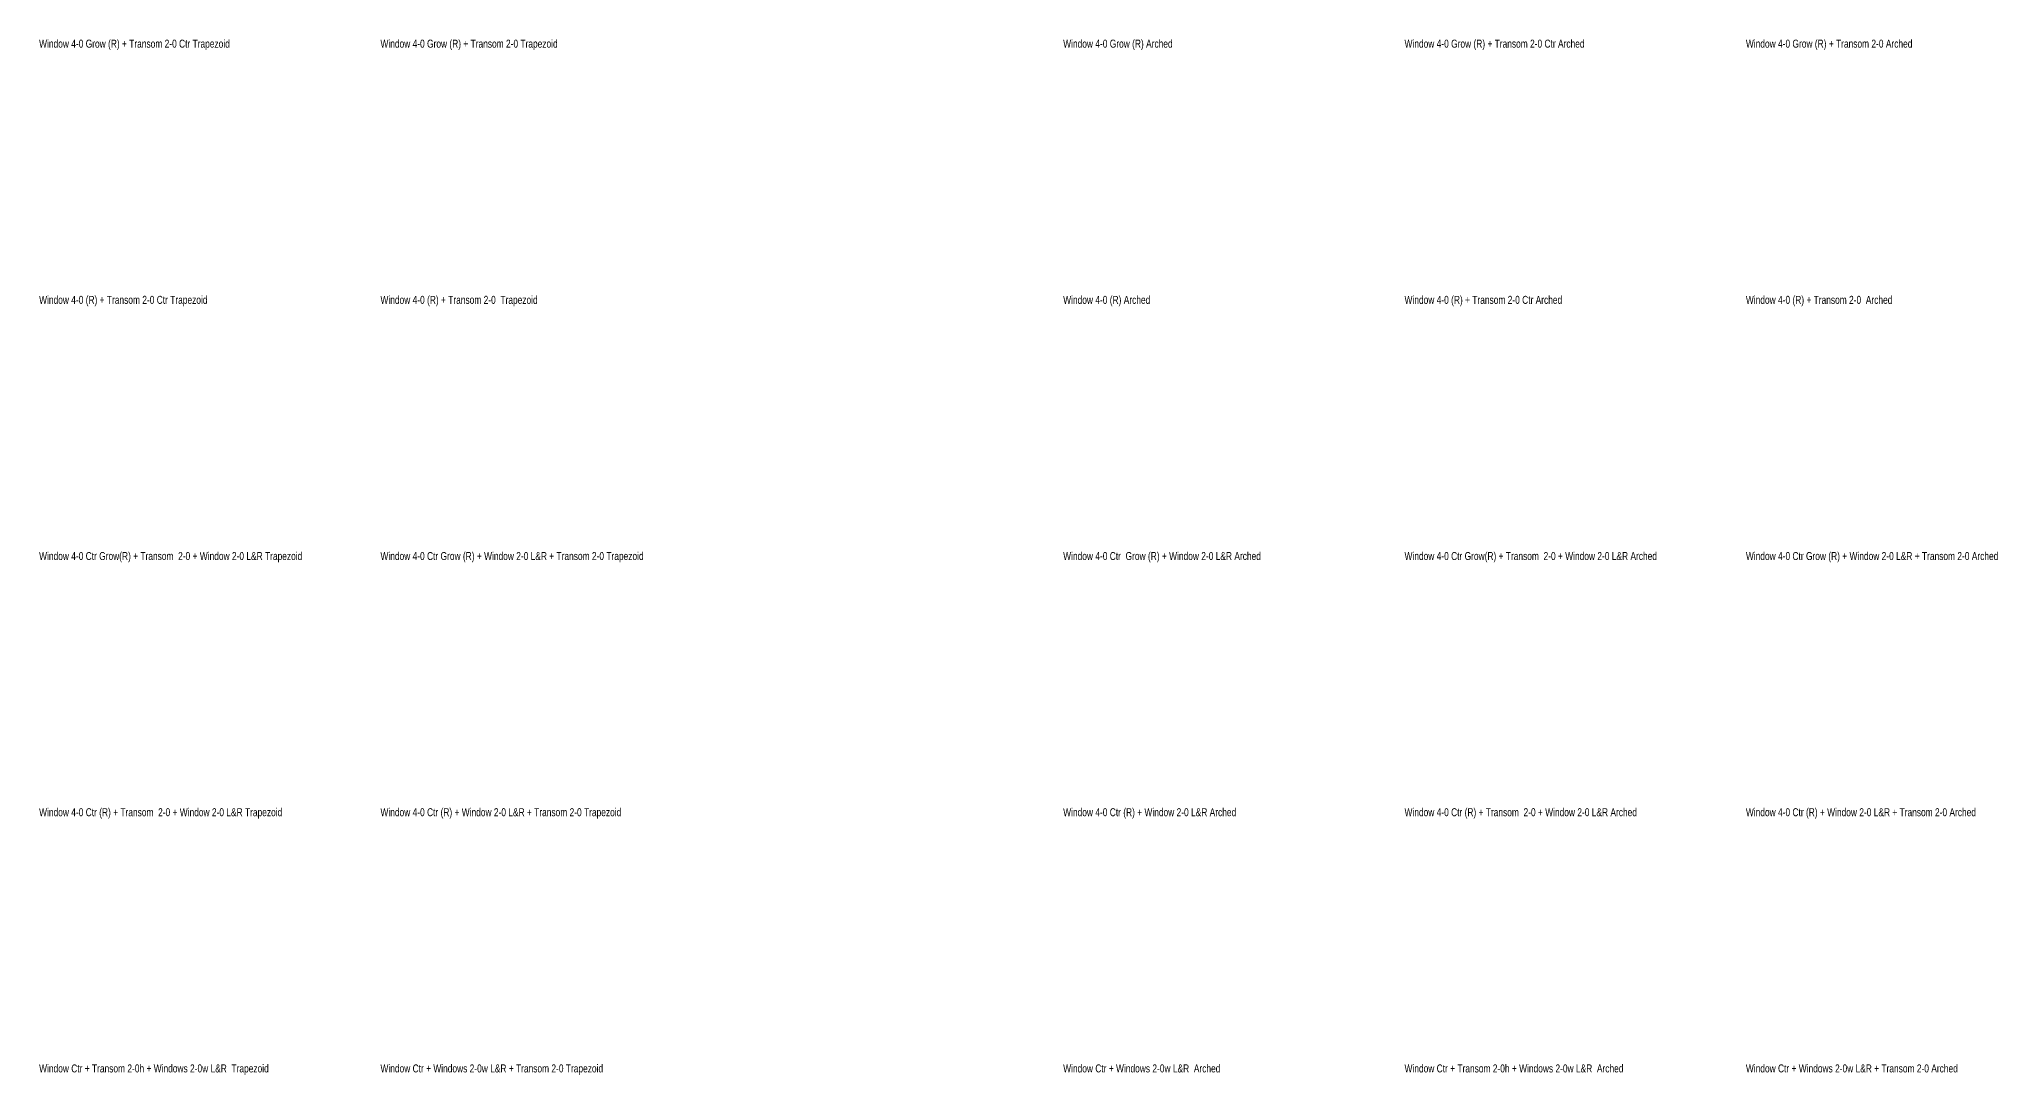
# Model space of a CAD drawing. Header units: inches. Extents: x 2 to 4525, y 1 to 2743.
# Drawn here: x 3424 to 4525, y 2158 to 2740 of the extents above; entities that cross this region are included whole.
import ezdxf

# ---------------------------------------------------------------- set-up
doc = ezdxf.new("R2010")
doc.units = ezdxf.units.IN
doc.header["$LTSCALE"] = 0.5
doc.header["$MEASUREMENT"] = 0
doc.styles.add('Title', font='arial.ttf', dxfattribs={"width": 0.75})

msp = doc.modelspace()

# ---------------------------------------------------------------- texts
at = {"style": 'Title', "width": 0.75}
for s, p in [('Window 4-0 Grow (R) + Transom 2-0 Ctr Trapezoid', (3423.7, 2735.1)), ('Window 4-0 Grow (R) + Transom 2-0 Trapezoid', (3615.7, 2735.1)), ('Window 4-0 Grow (R) Arched', (3999.7, 2735.1)), ('Window 4-0 Grow (R) + Transom 2-0 Ctr Arched', (4191.7, 2735.1)), ('Window 4-0 Grow (R) + Transom 2-0 Arched', (4383.7, 2735.1)), ('Window 4-0 (R) + Transom 2-0 Ctr Trapezoid', (3423.7, 2591.1)), ('Window 4-0 (R) + Transom 2-0  Trapezoid', (3615.7, 2591.1)), ('Window 4-0 (R) Arched', (3999.7, 2591.1)), ('Window 4-0 (R) + Transom 2-0 Ctr Arched', (4191.7, 2591.1)), ('Window 4-0 (R) + Transom 2-0  Arched', (4383.7, 2591.1)), ('Window 4-0 Ctr Grow(R) + Transom  2-0 + Window 2-0 L&R Trapezoid', (3423.7, 2447.1)), ('Window 4-0 Ctr Grow (R) + Window 2-0 L&R + Transom 2-0 Trapezoid', (3615.7, 2447.1)), ('Window 4-0 Ctr  Grow (R) + Window 2-0 L&R Arched', (3999.7, 2447.1)), ('Window 4-0 Ctr Grow(R) + Transom  2-0 + Window 2-0 L&R Arched', (4191.7, 2447.1)), ('Window 4-0 Ctr Grow (R) + Window 2-0 L&R + Transom 2-0 Arched', (4383.7, 2447.1)), ('Window 4-0 Ctr (R) + Transom  2-0 + Window 2-0 L&R Trapezoid', (3423.7, 2303.1)), ('Window 4-0 Ctr (R) + Window 2-0 L&R + Transom 2-0 Trapezoid', (3615.7, 2303.1)), ('Window 4-0 Ctr (R) + Window 2-0 L&R Arched', (3999.7, 2303.1)), ('Window 4-0 Ctr (R) + Transom  2-0 + Window 2-0 L&R Arched', (4191.7, 2303.1)), ('Window 4-0 Ctr (R) + Window 2-0 L&R + Transom 2-0 Arched', (4383.7, 2303.1)), ('Window Ctr + Transom 2-0h + Windows 2-0w L&R  Trapezoid', (3423.7, 2159.1)), ('Window Ctr + Windows 2-0w L&R + Transom 2-0 Trapezoid', (3615.7, 2159.1)), ('Window Ctr + Windows 2-0w L&R  Arched', (3999.7, 2159.1)), ('Window Ctr + Transom 2-0h + Windows 2-0w L&R  Arched', (4191.7, 2159.1)), ('Window Ctr + Windows 2-0w L&R + Transom 2-0 Arched', (4383.7, 2159.1))]:
    msp.add_text(s, height=4.5, dxfattribs=at).set_placement(p)

doc.saveas('drawing.dxf')
